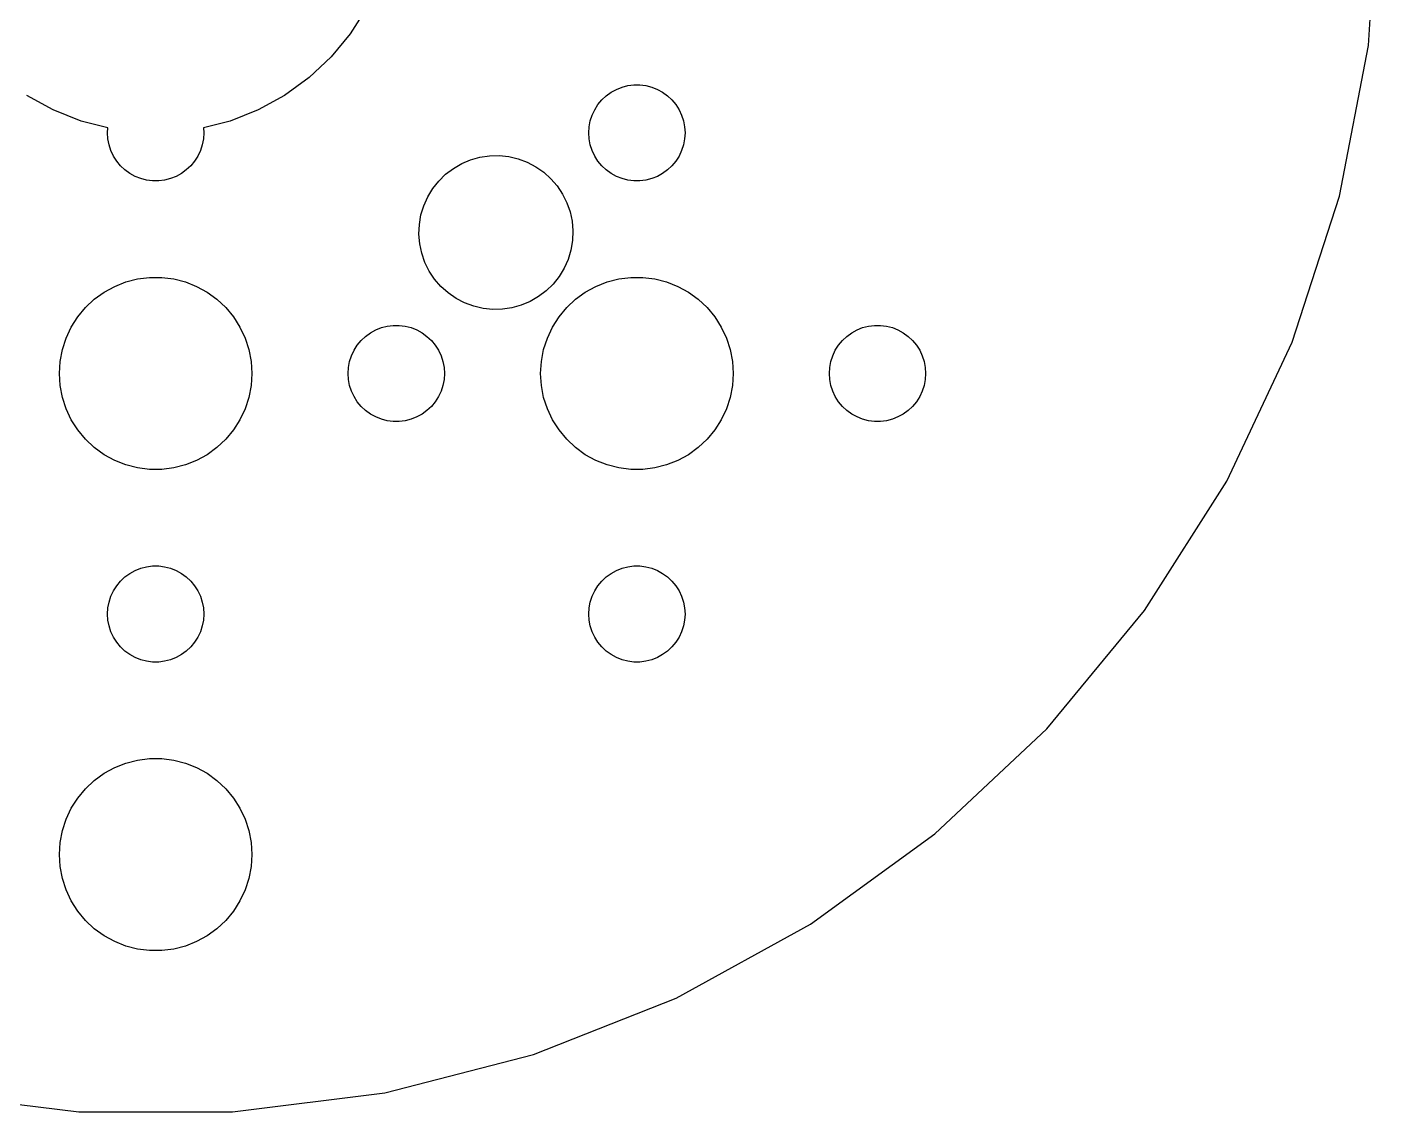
# Model space of a CAD drawing. Header units: metres. Extents: x -38 to 38, y -38 to 258.
# Drawn here: x -4.01 to 38.1, y 181.97 to 215.8 of the extents above; entities that cross this region are included whole.
import ezdxf

# ---------------------------------------------------------------- set-up
doc = ezdxf.new("R2010")
doc.units = ezdxf.units.M

msp = doc.modelspace()

# ---------------------------------------------------------------- linework, layer by layer
for p, q in [((37.7996, 215.225), (38.1, 220)), ((6.5723, 216.387), (6.06763, 215.592)), ((6.06763, 215.592), (5.46725, 214.866)), ((36.903, 210.525), (37.7996, 215.225)), ((5.46725, 214.866), (4.78067, 214.221)), ((4.78067, 214.221), (4.01869, 213.668)), ((14.3613, 213.857), (14.5365, 213.927)), ((14.5365, 213.927), (14.7189, 213.973)), ((14.7189, 213.973), (14.9058, 213.997)), ((14.9058, 213.997), (15.0942, 213.997)), ((15.0942, 213.997), (15.2811, 213.973)), ((15.2811, 213.973), (15.4635, 213.927)), ((15.4635, 213.927), (15.6387, 213.857)), ((-3.19334, 213.214), (-4.01869, 213.668)), ((4.01869, 213.668), (3.19334, 213.214)), ((13.7865, 213.382), (13.9065, 213.527)), ((13.9065, 213.527), (14.0439, 213.656)), ((14.0439, 213.656), (14.1963, 213.766)), ((14.1963, 213.766), (14.3613, 213.857)), ((15.6387, 213.857), (15.8037, 213.766)), ((15.8037, 213.766), (15.9561, 213.656)), ((15.9561, 213.656), (16.0934, 213.527)), ((16.0934, 213.527), (16.2135, 213.382)), ((-2.31763, 212.867), (-3.19334, 213.214)), ((3.19334, 213.214), (2.31763, 212.867)), ((13.6053, 213.052), (13.6855, 213.223)), ((13.6855, 213.223), (13.7865, 213.382)), ((16.2135, 213.382), (16.3145, 213.223)), ((16.3145, 213.223), (16.3947, 213.052)), ((-1.49026, 212.655), (-2.31763, 212.867)), ((-1.5, 212.5), (-1.49026, 212.655)), ((2.31763, 212.867), (1.49026, 212.655)), ((1.49026, 212.655), (1.5, 212.5)), ((13.5, 212.5), (13.5118, 212.688)), ((13.5118, 212.688), (13.5471, 212.873)), ((13.5471, 212.873), (13.6053, 213.052)), ((16.3947, 213.052), (16.4529, 212.873)), ((16.4529, 212.873), (16.4882, 212.688)), ((16.4882, 212.688), (16.5, 212.5)), ((-1.48816, 212.312), (-1.5, 212.5)), ((-1.45287, 212.127), (-1.48816, 212.312)), ((1.48816, 212.312), (1.45287, 212.127)), ((1.5, 212.5), (1.48816, 212.312)), ((13.5118, 212.312), (13.5, 212.5)), ((13.5471, 212.127), (13.5118, 212.312)), ((16.4882, 212.312), (16.4529, 212.127)), ((16.5, 212.5), (16.4882, 212.312)), ((-1.39465, 211.948), (-1.45287, 212.127)), ((-1.31445, 211.777), (-1.39465, 211.948)), ((1.39465, 211.948), (1.31445, 211.777)), ((1.45287, 212.127), (1.39465, 211.948)), ((13.6053, 211.948), (13.5471, 212.127)), ((13.6855, 211.777), (13.6053, 211.948)), ((16.3947, 211.948), (16.3145, 211.777)), ((16.4529, 212.127), (16.3947, 211.948)), ((-1.21352, 211.618), (-1.31445, 211.777)), ((-1.09344, 211.473), (-1.21352, 211.618)), ((-0.956131, 211.344), (-1.09344, 211.473)), ((1.09344, 211.473), (0.956131, 211.344)), ((1.21352, 211.618), (1.09344, 211.473)), ((1.31445, 211.777), (1.21352, 211.618)), ((9.03879, 211.21), (9.27885, 211.392)), ((9.27885, 211.392), (9.53987, 211.543)), ((9.53987, 211.543), (9.81772, 211.66)), ((9.81772, 211.66), (10.108, 211.741)), ((10.108, 211.741), (10.4062, 211.785)), ((10.4062, 211.785), (10.7075, 211.791)), ((10.7075, 211.791), (11.0072, 211.759)), ((11.0072, 211.759), (11.3007, 211.691)), ((11.3007, 211.691), (11.5832, 211.586)), ((11.5832, 211.586), (11.8503, 211.446)), ((11.8503, 211.446), (12.0977, 211.274)), ((13.7865, 211.618), (13.6855, 211.777)), ((13.9065, 211.473), (13.7865, 211.618)), ((14.0439, 211.344), (13.9065, 211.473)), ((16.0934, 211.473), (15.9561, 211.344)), ((16.2135, 211.618), (16.0934, 211.473)), ((16.3145, 211.777), (16.2135, 211.618)), ((-0.803726, 211.234), (-0.956131, 211.344)), ((-0.638657, 211.143), (-0.803726, 211.234)), ((-0.463516, 211.073), (-0.638657, 211.143)), ((-0.281067, 211.027), (-0.463516, 211.073)), ((-0.094177, 211.003), (-0.281067, 211.027)), ((0.094177, 211.003), (-0.094177, 211.003)), ((0.281067, 211.027), (0.094177, 211.003)), ((0.463516, 211.073), (0.281067, 211.027)), ((0.638657, 211.143), (0.463516, 211.073)), ((0.803726, 211.234), (0.638657, 211.143)), ((0.956131, 211.344), (0.803726, 211.234)), ((8.63623, 210.763), (8.82344, 210.999)), ((8.82344, 210.999), (9.03879, 211.21)), ((12.0977, 211.274), (12.3217, 211.072)), ((12.3217, 211.072), (12.5187, 210.844)), ((14.1963, 211.234), (14.0439, 211.344)), ((14.3613, 211.143), (14.1963, 211.234)), ((14.5365, 211.073), (14.3613, 211.143)), ((14.7189, 211.027), (14.5365, 211.073)), ((14.9058, 211.003), (14.7189, 211.027)), ((15.0942, 211.003), (14.9058, 211.003)), ((15.2811, 211.027), (15.0942, 211.003)), ((15.4635, 211.073), (15.2811, 211.027)), ((15.6387, 211.143), (15.4635, 211.073)), ((15.8037, 211.234), (15.6387, 211.143)), ((15.9561, 211.344), (15.8037, 211.234)), ((8.4801, 210.505), (8.63623, 210.763)), ((12.5187, 210.844), (12.6855, 210.593)), ((12.6855, 210.593), (12.8195, 210.323)), ((8.2704, 209.941), (8.35751, 210.23)), ((8.35751, 210.23), (8.4801, 210.505)), ((12.8195, 210.323), (12.9186, 210.038)), ((35.4245, 205.974), (36.903, 210.525)), ((8.22014, 209.644), (8.2704, 209.941)), ((12.9186, 210.038), (12.9812, 209.744)), ((12.9812, 209.744), (13.0065, 209.443)), ((8.20752, 209.343), (8.22014, 209.644)), ((8.23274, 209.042), (8.20752, 209.343)), ((13.0065, 209.443), (12.9939, 209.142)), ((8.29539, 208.748), (8.23274, 209.042)), ((12.9939, 209.142), (12.9436, 208.845)), ((8.39452, 208.463), (8.29539, 208.748)), ((8.52853, 208.193), (8.39452, 208.463)), ((12.8565, 208.556), (12.7339, 208.281)), ((12.9436, 208.845), (12.8565, 208.556)), ((8.69533, 207.942), (8.52853, 208.193)), ((12.5777, 208.023), (12.3905, 207.787)), ((12.7339, 208.281), (12.5777, 208.023)), ((-1.60747, 207.533), (-1.27733, 207.714)), ((-1.27733, 207.714), (-0.927048, 207.853)), ((-0.927048, 207.853), (-0.562134, 207.947)), ((-0.562134, 207.947), (-0.18837, 207.994)), ((-0.18837, 207.994), (0.18837, 207.994)), ((0.18837, 207.994), (0.562134, 207.947)), ((0.562134, 207.947), (0.927048, 207.853)), ((0.927048, 207.853), (1.27733, 207.714)), ((1.27733, 207.714), (1.60747, 207.533)), ((8.89226, 207.714), (8.69533, 207.942)), ((9.11624, 207.512), (8.89226, 207.714)), ((12.3905, 207.787), (12.1752, 207.576)), ((13.3925, 207.533), (13.7227, 207.714)), ((13.7227, 207.714), (14.0729, 207.853)), ((14.0729, 207.853), (14.4379, 207.947)), ((14.4379, 207.947), (14.8116, 207.994)), ((14.8116, 207.994), (15.1884, 207.994)), ((15.1884, 207.994), (15.5621, 207.947)), ((15.5621, 207.947), (15.927, 207.853)), ((15.927, 207.853), (16.2773, 207.714)), ((16.2773, 207.714), (16.6075, 207.533)), ((-2.1869, 207.054), (-1.91226, 207.312)), ((-1.91226, 207.312), (-1.60747, 207.533)), ((1.60747, 207.533), (1.91226, 207.312)), ((1.91226, 207.312), (2.1869, 207.054)), ((9.36372, 207.34), (9.11624, 207.512)), ((9.63083, 207.201), (9.36372, 207.34)), ((9.91331, 207.095), (9.63083, 207.201)), ((11.6741, 207.243), (11.3963, 207.127)), ((11.9351, 207.394), (11.6741, 207.243)), ((12.1752, 207.576), (11.9351, 207.394)), ((12.8131, 207.054), (13.0877, 207.312)), ((13.0877, 207.312), (13.3925, 207.533)), ((16.6075, 207.533), (16.9123, 207.312)), ((16.9123, 207.312), (17.1869, 207.054)), ((-2.62891, 206.445), (-2.42705, 206.763)), ((-2.42705, 206.763), (-2.1869, 207.054)), ((2.1869, 207.054), (2.42705, 206.763)), ((2.42705, 206.763), (2.62891, 206.445)), ((10.2067, 207.027), (9.91331, 207.095)), ((10.5065, 206.995), (10.2067, 207.027)), ((10.8078, 207.001), (10.5065, 206.995)), ((11.106, 207.045), (10.8078, 207.001)), ((11.3963, 207.127), (11.106, 207.045)), ((12.3711, 206.445), (12.5729, 206.763)), ((12.5729, 206.763), (12.8131, 207.054)), ((17.1869, 207.054), (17.427, 206.763)), ((17.427, 206.763), (17.6289, 206.445)), ((-2.78932, 206.104), (-2.62891, 206.445)), ((2.62891, 206.445), (2.78932, 206.104)), ((6.69626, 206.266), (6.86133, 206.357)), ((6.86133, 206.357), (7.03647, 206.427)), ((7.03647, 206.427), (7.21892, 206.473)), ((7.21892, 206.473), (7.40581, 206.497)), ((7.40581, 206.497), (7.59418, 206.497)), ((7.59418, 206.497), (7.78107, 206.473)), ((7.78107, 206.473), (7.96352, 206.427)), ((7.96352, 206.427), (8.13866, 206.357)), ((8.13866, 206.357), (8.30373, 206.266)), ((12.2107, 206.104), (12.3711, 206.445)), ((17.6289, 206.445), (17.7893, 206.104)), ((21.6963, 206.266), (21.8613, 206.357)), ((21.8613, 206.357), (22.0365, 206.427)), ((22.0365, 206.427), (22.2189, 206.473)), ((22.2189, 206.473), (22.4058, 206.497)), ((22.4058, 206.497), (22.5942, 206.497)), ((22.5942, 206.497), (22.7811, 206.473)), ((22.7811, 206.473), (22.9635, 206.427)), ((22.9635, 206.427), (23.1387, 206.357)), ((23.1387, 206.357), (23.3037, 206.266)), ((-2.90575, 205.746), (-2.78932, 206.104)), ((2.78932, 206.104), (2.90575, 205.746)), ((6.28647, 205.882), (6.40654, 206.027)), ((6.40654, 206.027), (6.54385, 206.156)), ((6.54385, 206.156), (6.69626, 206.266)), ((8.30373, 206.266), (8.45613, 206.156)), ((8.45613, 206.156), (8.59344, 206.027)), ((8.59344, 206.027), (8.71352, 205.882)), ((12.0942, 205.746), (12.2107, 206.104)), ((17.7893, 206.104), (17.9057, 205.746)), ((21.2865, 205.882), (21.4065, 206.027)), ((21.4065, 206.027), (21.5439, 206.156)), ((21.5439, 206.156), (21.6963, 206.266)), ((23.3037, 206.266), (23.4561, 206.156)), ((23.4561, 206.156), (23.5934, 206.027)), ((23.5934, 206.027), (23.7135, 205.882)), ((33.3873, 201.645), (35.4245, 205.974)), ((-2.97633, 205.376), (-2.90575, 205.746)), ((2.90575, 205.746), (2.97633, 205.376)), ((6.04712, 205.373), (6.10533, 205.552)), ((6.10533, 205.552), (6.18553, 205.723)), ((6.18553, 205.723), (6.28647, 205.882)), ((8.71352, 205.882), (8.81445, 205.723)), ((8.81445, 205.723), (8.89465, 205.552)), ((8.89465, 205.552), (8.95287, 205.373)), ((12.0237, 205.376), (12.0942, 205.746)), ((17.9057, 205.746), (17.9763, 205.376)), ((21.0471, 205.373), (21.1053, 205.552)), ((21.1053, 205.552), (21.1855, 205.723)), ((21.1855, 205.723), (21.2865, 205.882)), ((23.7135, 205.882), (23.8145, 205.723)), ((23.8145, 205.723), (23.8947, 205.552)), ((23.8947, 205.552), (23.9529, 205.373)), ((-3, 205), (-2.97633, 205.376)), ((2.97633, 205.376), (3, 205)), ((6, 205), (6.01183, 205.188)), ((6.01183, 205.188), (6.04712, 205.373)), ((8.95287, 205.373), (8.98816, 205.188)), ((8.98816, 205.188), (9, 205)), ((12, 205), (12.0237, 205.376)), ((17.9763, 205.376), (18, 205)), ((21, 205), (21.0118, 205.188)), ((21.0118, 205.188), (21.0471, 205.373)), ((23.9529, 205.373), (23.9882, 205.188)), ((23.9882, 205.188), (24, 205)), ((-2.97633, 204.624), (-3, 205)), ((3, 205), (2.97633, 204.624)), ((6.01183, 204.812), (6, 205)), ((6.04712, 204.627), (6.01183, 204.812)), ((8.98816, 204.812), (8.95287, 204.627)), ((9, 205), (8.98816, 204.812)), ((12.0237, 204.624), (12, 205)), ((18, 205), (17.9763, 204.624)), ((21.0118, 204.812), (21, 205)), ((21.0471, 204.627), (21.0118, 204.812)), ((23.9882, 204.812), (23.9529, 204.627)), ((24, 205), (23.9882, 204.812)), ((-2.90575, 204.254), (-2.97633, 204.624)), ((-2.78932, 203.896), (-2.90575, 204.254)), ((2.90575, 204.254), (2.78932, 203.896)), ((2.97633, 204.624), (2.90575, 204.254)), ((6.10533, 204.448), (6.04712, 204.627)), ((6.18553, 204.277), (6.10533, 204.448)), ((6.28647, 204.118), (6.18553, 204.277)), ((8.81445, 204.277), (8.71352, 204.118)), ((8.89465, 204.448), (8.81445, 204.277)), ((8.95287, 204.627), (8.89465, 204.448)), ((12.0942, 204.254), (12.0237, 204.624)), ((12.2107, 203.896), (12.0942, 204.254)), ((17.9057, 204.254), (17.7893, 203.896)), ((17.9763, 204.624), (17.9057, 204.254)), ((21.1053, 204.448), (21.0471, 204.627)), ((21.1855, 204.277), (21.1053, 204.448)), ((21.2865, 204.118), (21.1855, 204.277)), ((23.8145, 204.277), (23.7135, 204.118)), ((23.8947, 204.448), (23.8145, 204.277)), ((23.9529, 204.627), (23.8947, 204.448)), ((-2.62891, 203.555), (-2.78932, 203.896)), ((2.78932, 203.896), (2.62891, 203.555)), ((6.40654, 203.973), (6.28647, 204.118)), ((6.54385, 203.844), (6.40654, 203.973)), ((6.69626, 203.734), (6.54385, 203.844)), ((8.45613, 203.844), (8.30373, 203.734)), ((8.59344, 203.973), (8.45613, 203.844)), ((8.71352, 204.118), (8.59344, 203.973)), ((12.3711, 203.555), (12.2107, 203.896)), ((17.7893, 203.896), (17.6289, 203.555)), ((21.4065, 203.973), (21.2865, 204.118)), ((21.5439, 203.844), (21.4065, 203.973)), ((21.6963, 203.734), (21.5439, 203.844)), ((23.4561, 203.844), (23.3037, 203.734)), ((23.5934, 203.973), (23.4561, 203.844)), ((23.7135, 204.118), (23.5934, 203.973)), ((-2.42705, 203.237), (-2.62891, 203.555)), ((2.62891, 203.555), (2.42705, 203.237)), ((6.86133, 203.643), (6.69626, 203.734)), ((7.03647, 203.573), (6.86133, 203.643)), ((7.21892, 203.527), (7.03647, 203.573)), ((7.40581, 203.503), (7.21892, 203.527)), ((7.59418, 203.503), (7.40581, 203.503)), ((7.78107, 203.527), (7.59418, 203.503)), ((7.96352, 203.573), (7.78107, 203.527)), ((8.13866, 203.643), (7.96352, 203.573)), ((8.30373, 203.734), (8.13866, 203.643)), ((12.5729, 203.237), (12.3711, 203.555)), ((17.6289, 203.555), (17.427, 203.237)), ((21.8613, 203.643), (21.6963, 203.734)), ((22.0365, 203.573), (21.8613, 203.643)), ((22.2189, 203.527), (22.0365, 203.573)), ((22.4058, 203.503), (22.2189, 203.527)), ((22.5942, 203.503), (22.4058, 203.503)), ((22.7811, 203.527), (22.5942, 203.503)), ((22.9635, 203.573), (22.7811, 203.527)), ((23.1387, 203.643), (22.9635, 203.573)), ((23.3037, 203.734), (23.1387, 203.643)), ((-2.1869, 202.946), (-2.42705, 203.237)), ((2.42705, 203.237), (2.1869, 202.946)), ((12.8131, 202.946), (12.5729, 203.237)), ((17.427, 203.237), (17.1869, 202.946)), ((-1.91226, 202.688), (-2.1869, 202.946)), ((-1.60747, 202.467), (-1.91226, 202.688)), ((1.91226, 202.688), (1.60747, 202.467)), ((2.1869, 202.946), (1.91226, 202.688)), ((13.0877, 202.688), (12.8131, 202.946)), ((13.3925, 202.467), (13.0877, 202.688)), ((16.9123, 202.688), (16.6075, 202.467)), ((17.1869, 202.946), (16.9123, 202.688)), ((-1.27733, 202.286), (-1.60747, 202.467)), ((-0.927048, 202.147), (-1.27733, 202.286)), ((-0.562134, 202.053), (-0.927048, 202.147)), ((0.927048, 202.147), (0.562134, 202.053)), ((1.27733, 202.286), (0.927048, 202.147)), ((1.60747, 202.467), (1.27733, 202.286)), ((13.7227, 202.286), (13.3925, 202.467)), ((14.0729, 202.147), (13.7227, 202.286)), ((14.4379, 202.053), (14.0729, 202.147)), ((15.927, 202.147), (15.5621, 202.053)), ((16.2773, 202.286), (15.927, 202.147)), ((16.6075, 202.467), (16.2773, 202.286)), ((-0.18837, 202.006), (-0.562134, 202.053)), ((0.18837, 202.006), (-0.18837, 202.006)), ((0.562134, 202.053), (0.18837, 202.006)), ((14.8116, 202.006), (14.4379, 202.053)), ((15.1884, 202.006), (14.8116, 202.006)), ((15.5621, 202.053), (15.1884, 202.006)), ((30.8235, 197.605), (33.3873, 201.645)), ((-0.956131, 198.656), (-0.803726, 198.766)), ((-0.803726, 198.766), (-0.638657, 198.857)), ((-0.638657, 198.857), (-0.463516, 198.927)), ((-0.463516, 198.927), (-0.281067, 198.973)), ((-0.281067, 198.973), (-0.094177, 198.997)), ((-0.094177, 198.997), (0.094177, 198.997)), ((0.094177, 198.997), (0.281067, 198.973)), ((0.281067, 198.973), (0.463516, 198.927)), ((0.463516, 198.927), (0.638657, 198.857)), ((0.638657, 198.857), (0.803726, 198.766)), ((0.803726, 198.766), (0.956131, 198.656)), ((14.0439, 198.656), (14.1963, 198.766)), ((14.1963, 198.766), (14.3613, 198.857)), ((14.3613, 198.857), (14.5365, 198.927)), ((14.5365, 198.927), (14.7189, 198.973)), ((14.7189, 198.973), (14.9058, 198.997)), ((14.9058, 198.997), (15.0942, 198.997)), ((15.0942, 198.997), (15.2811, 198.973)), ((15.2811, 198.973), (15.4635, 198.927)), ((15.4635, 198.927), (15.6387, 198.857)), ((15.6387, 198.857), (15.8037, 198.766)), ((15.8037, 198.766), (15.9561, 198.656)), ((-1.31445, 198.223), (-1.21352, 198.382)), ((-1.21352, 198.382), (-1.09344, 198.527)), ((-1.09344, 198.527), (-0.956131, 198.656)), ((0.956131, 198.656), (1.09344, 198.527)), ((1.09344, 198.527), (1.21352, 198.382)), ((1.21352, 198.382), (1.31445, 198.223)), ((13.6855, 198.223), (13.7865, 198.382)), ((13.7865, 198.382), (13.9065, 198.527)), ((13.9065, 198.527), (14.0439, 198.656)), ((15.9561, 198.656), (16.0934, 198.527)), ((16.0934, 198.527), (16.2135, 198.382)), ((16.2135, 198.382), (16.3145, 198.223)), ((-1.45287, 197.873), (-1.39465, 198.052)), ((-1.39465, 198.052), (-1.31445, 198.223)), ((1.31445, 198.223), (1.39465, 198.052)), ((1.39465, 198.052), (1.45287, 197.873)), ((13.5471, 197.873), (13.6053, 198.052)), ((13.6053, 198.052), (13.6855, 198.223)), ((16.3145, 198.223), (16.3947, 198.052)), ((16.3947, 198.052), (16.4529, 197.873)), ((-1.5, 197.5), (-1.48816, 197.688)), ((-1.48816, 197.312), (-1.5, 197.5)), ((-1.48816, 197.688), (-1.45287, 197.873)), ((1.45287, 197.873), (1.48816, 197.688)), ((1.48816, 197.688), (1.5, 197.5)), ((1.5, 197.5), (1.48816, 197.312)), ((13.5, 197.5), (13.5118, 197.688)), ((13.5118, 197.312), (13.5, 197.5)), ((13.5118, 197.688), (13.5471, 197.873)), ((16.4529, 197.873), (16.4882, 197.688)), ((16.4882, 197.688), (16.5, 197.5)), ((16.5, 197.5), (16.4882, 197.312)), ((27.7737, 193.919), (30.8235, 197.605)), ((-1.45287, 197.127), (-1.48816, 197.312)), ((-1.39465, 196.948), (-1.45287, 197.127)), ((1.45287, 197.127), (1.39465, 196.948)), ((1.48816, 197.312), (1.45287, 197.127)), ((13.5471, 197.127), (13.5118, 197.312)), ((13.6053, 196.948), (13.5471, 197.127)), ((16.4529, 197.127), (16.3947, 196.948)), ((16.4882, 197.312), (16.4529, 197.127)), ((-1.31445, 196.777), (-1.39465, 196.948)), ((-1.21352, 196.618), (-1.31445, 196.777)), ((1.31445, 196.777), (1.21352, 196.618)), ((1.39465, 196.948), (1.31445, 196.777)), ((13.6855, 196.777), (13.6053, 196.948)), ((13.7865, 196.618), (13.6855, 196.777)), ((16.3145, 196.777), (16.2135, 196.618)), ((16.3947, 196.948), (16.3145, 196.777)), ((-1.09344, 196.473), (-1.21352, 196.618)), ((-0.956131, 196.344), (-1.09344, 196.473)), ((-0.803726, 196.234), (-0.956131, 196.344)), ((-0.638657, 196.143), (-0.803726, 196.234)), ((0.803726, 196.234), (0.638657, 196.143)), ((0.956131, 196.344), (0.803726, 196.234)), ((1.09344, 196.473), (0.956131, 196.344)), ((1.21352, 196.618), (1.09344, 196.473)), ((13.9065, 196.473), (13.7865, 196.618)), ((14.0439, 196.344), (13.9065, 196.473)), ((14.1963, 196.234), (14.0439, 196.344)), ((14.3613, 196.143), (14.1963, 196.234)), ((15.8037, 196.234), (15.6387, 196.143)), ((15.9561, 196.344), (15.8037, 196.234)), ((16.0934, 196.473), (15.9561, 196.344)), ((16.2135, 196.618), (16.0934, 196.473)), ((-0.463516, 196.073), (-0.638657, 196.143)), ((-0.281067, 196.027), (-0.463516, 196.073)), ((-0.094177, 196.003), (-0.281067, 196.027)), ((0.094177, 196.003), (-0.094177, 196.003)), ((0.281067, 196.027), (0.094177, 196.003)), ((0.463516, 196.073), (0.281067, 196.027)), ((0.638657, 196.143), (0.463516, 196.073)), ((14.5365, 196.073), (14.3613, 196.143)), ((14.7189, 196.027), (14.5365, 196.073)), ((14.9058, 196.003), (14.7189, 196.027)), ((15.0942, 196.003), (14.9058, 196.003)), ((15.2811, 196.027), (15.0942, 196.003)), ((15.4635, 196.073), (15.2811, 196.027)), ((15.6387, 196.143), (15.4635, 196.073)), ((24.2858, 190.643), (27.7737, 193.919)), ((-0.927048, 192.853), (-0.562134, 192.947)), ((-0.562134, 192.947), (-0.18837, 192.994)), ((-0.18837, 192.994), (0.18837, 192.994)), ((0.18837, 192.994), (0.562134, 192.947)), ((0.562134, 192.947), (0.927048, 192.853)), ((-1.91226, 192.312), (-1.60747, 192.533)), ((-1.60747, 192.533), (-1.27733, 192.714)), ((-1.27733, 192.714), (-0.927048, 192.853)), ((0.927048, 192.853), (1.27733, 192.714)), ((1.27733, 192.714), (1.60747, 192.533)), ((1.60747, 192.533), (1.91226, 192.312)), ((-2.42705, 191.763), (-2.1869, 192.054)), ((-2.1869, 192.054), (-1.91226, 192.312)), ((1.91226, 192.312), (2.1869, 192.054)), ((2.1869, 192.054), (2.42705, 191.763)), ((-2.62891, 191.445), (-2.42705, 191.763)), ((2.42705, 191.763), (2.62891, 191.445)), ((-2.78932, 191.104), (-2.62891, 191.445)), ((2.62891, 191.445), (2.78932, 191.104)), ((-2.90575, 190.746), (-2.78932, 191.104)), ((2.78932, 191.104), (2.90575, 190.746)), ((-3, 190), (-2.97633, 190.376)), ((-2.97633, 190.376), (-2.90575, 190.746)), ((2.90575, 190.746), (2.97633, 190.376)), ((2.97633, 190.376), (3, 190)), ((20.415, 187.831), (24.2858, 190.643)), ((-2.97633, 189.624), (-3, 190)), ((3, 190), (2.97633, 189.624)), ((-2.90575, 189.254), (-2.97633, 189.624)), ((2.97633, 189.624), (2.90575, 189.254)), ((-2.78932, 188.896), (-2.90575, 189.254)), ((2.90575, 189.254), (2.78932, 188.896)), ((-2.62891, 188.555), (-2.78932, 188.896)), ((2.78932, 188.896), (2.62891, 188.555)), ((-2.42705, 188.237), (-2.62891, 188.555)), ((-2.1869, 187.946), (-2.42705, 188.237)), ((2.42705, 188.237), (2.1869, 187.946)), ((2.62891, 188.555), (2.42705, 188.237)), ((-1.91226, 187.688), (-2.1869, 187.946)), ((2.1869, 187.946), (1.91226, 187.688)), ((16.2222, 185.526), (20.415, 187.831)), ((-1.60747, 187.467), (-1.91226, 187.688)), ((-1.27733, 187.286), (-1.60747, 187.467)), ((1.60747, 187.467), (1.27733, 187.286)), ((1.91226, 187.688), (1.60747, 187.467)), ((-0.927048, 187.147), (-1.27733, 187.286)), ((-0.562134, 187.053), (-0.927048, 187.147)), ((-0.18837, 187.006), (-0.562134, 187.053)), ((0.18837, 187.006), (-0.18837, 187.006)), ((0.562134, 187.053), (0.18837, 187.006)), ((0.927048, 187.147), (0.562134, 187.053)), ((1.27733, 187.286), (0.927048, 187.147)), ((11.7735, 183.765), (16.2222, 185.526)), ((7.13922, 182.575), (11.7735, 183.765)), ((-7.13922, 182.575), (-2.39232, 181.975)), ((2.39232, 181.975), (7.13922, 182.575)), ((-2.39232, 181.975), (2.39232, 181.975))]:
    msp.add_line(p, q)

doc.saveas('drawing.dxf')
